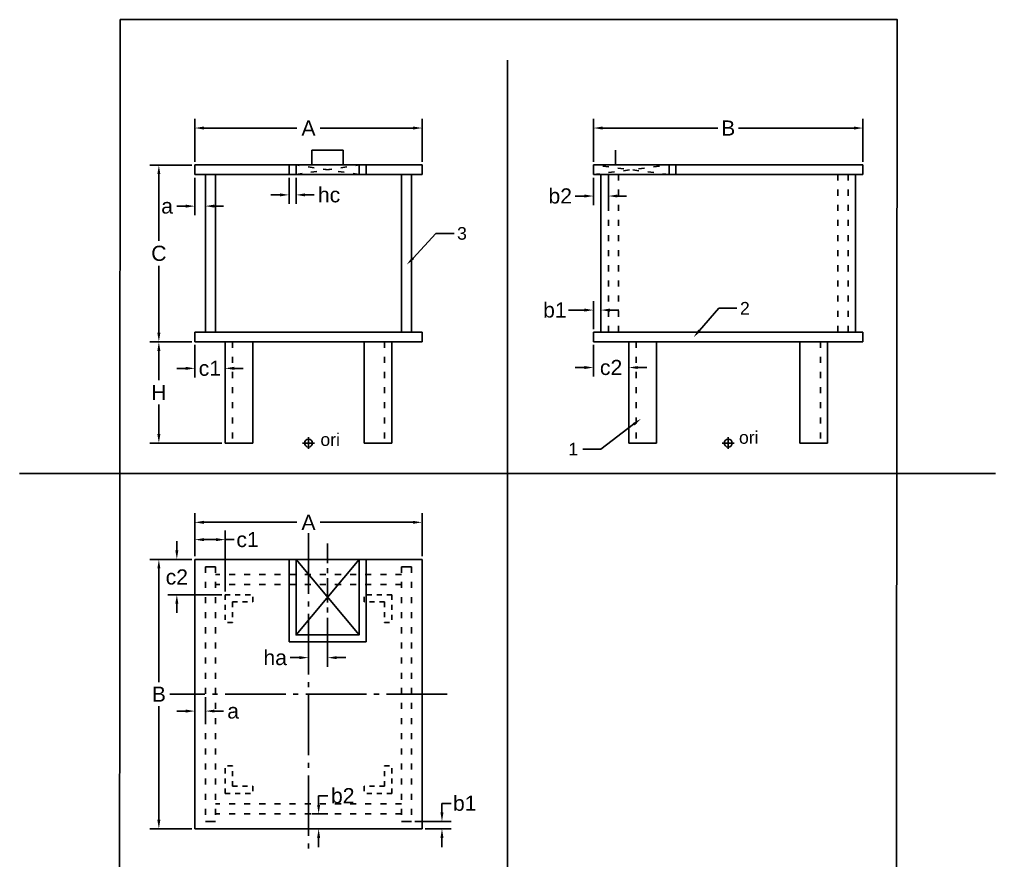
# Model space of a CAD drawing. Header units: inches. Extents: x 9.7 to 95.1, y 3.4 to 60.9.
# Drawn here: x 52.24 to 71.58, y 19.96 to 36.64 of the extents above; entities that cross this region are included whole.
import ezdxf
from ezdxf import colors
from ezdxf.entities.mleader import LeaderData, LeaderLine
from ezdxf.math import Vec2, Vec3

# ---------------------------------------------------------------- set-up
doc = ezdxf.new("R2010")
doc.units = ezdxf.units.IN
doc.header["$MEASUREMENT"] = 0
doc.linetypes.add('ACAD_ISO03W100', pattern=[30, 12, -18])
doc.linetypes.add('ACAD_ISO04W100', pattern=[30, 24, -3, 0, -3])
doc.styles.get("Standard").update_dxf_attribs({"font": 'arial.ttf'})
doc.dimstyles.get("Standard").update_dxf_attribs({"dimtxt": 0.18, "dimasz": 0.18, "dimexe": 0.18, "dimexo": 0.0625, "dimgap": 0.09, "dimtad": 0, "dimtih": 1, "dimtoh": 1, "dimdec": 4, "dimzin": 0, "dimdsep": 46, "dimtxsty": 'Standard', "dimcen": 0.09, "dimadec": 0, "dimazin": 0, "dimtfac": 1, "dimtdec": 4, "dimtofl": 0, "dimtmove": 0, "dimatfit": 3, "dimfxl": 1, "dimtolj": 1, "dimtzin": 0, "dimarcsym": 0})

# ---------------------------------------------------------------- blocks, each defined once
blk = doc.blocks.new('*D11')
at = {"color": 0, "linetype": 'Continuous', "lineweight": -2, "transparency": 16777216}
for p, q in [((55.714, 33.816), (55.714, 34.666)), ((60.22, 33.816), (60.22, 34.666)), ((55.894, 34.486), (57.737, 34.486)), ((60.04, 34.486), (58.197, 34.486))]:
    blk.add_line(p, q, dxfattribs=at)
at = {"color": 0, "linetype": 'Continuous', "transparency": 16777216}
for points in [[(55.894, 34.516), (55.894, 34.456), (55.714, 34.486)], [(60.04, 34.516), (60.04, 34.456), (60.22, 34.486)]]:
    blk.add_solid(points, dxfattribs=at)
at = {"layer": 'Defpoints', "color": 0, "linetype": 'Continuous', "transparency": 16777216}
for p in [(60.22, 34.486), (55.714, 33.753), (60.22, 33.753)]:
    blk.add_point(p, dxfattribs=at)
at = {"color": 0, "linetype": 'Continuous', "transparency": 16777216, "insert": (57.967, 34.486), "char_height": 0.3, "attachment_point": 5}
blk.add_mtext('\\A1;A', dxfattribs=at)
blk = doc.blocks.new('*D14')
at = {"color": 0, "linetype": 'Continuous', "lineweight": -2, "transparency": 16777216}
for p, q in [((55.652, 30.249), (54.821, 30.249)), ((55.001, 30.069), (55.001, 29.485)), ((55.001, 28.421), (55.001, 29.005)), ((56.252, 28.241), (54.821, 28.241))]:
    blk.add_line(p, q, dxfattribs=at)
at = {"color": 0, "linetype": 'Continuous', "transparency": 16777216}
for points in [[(54.971, 30.069), (55.031, 30.069), (55.001, 30.249)], [(54.971, 28.421), (55.031, 28.421), (55.001, 28.241)]]:
    blk.add_solid(points, dxfattribs=at)
at = {"layer": 'Defpoints', "color": 0, "linetype": 'Continuous', "transparency": 16777216}
for p in [(55.001, 30.249), (55.714, 30.249), (56.314, 28.241)]:
    blk.add_point(p, dxfattribs=at)
at = {"color": 0, "linetype": 'Continuous', "transparency": 16777216, "insert": (55.001, 29.245), "char_height": 0.3, "attachment_point": 5}
blk.add_mtext('\\A1;H', dxfattribs=at)
blk = doc.blocks.new('*D12')
at = {"color": 0, "linetype": 'Continuous', "lineweight": -2, "transparency": 16777216}
for p, q in [((55.652, 33.753), (54.821, 33.753)), ((55.001, 33.573), (55.001, 32.247)), ((55.001, 30.429), (55.001, 31.756)), ((55.652, 30.249), (54.821, 30.249))]:
    blk.add_line(p, q, dxfattribs=at)
at = {"color": 0, "linetype": 'Continuous', "transparency": 16777216}
for points in [[(54.971, 33.573), (55.031, 33.573), (55.001, 33.753)], [(54.971, 30.429), (55.031, 30.429), (55.001, 30.249)]]:
    blk.add_solid(points, dxfattribs=at)
at = {"layer": 'Defpoints', "color": 0, "linetype": 'Continuous', "transparency": 16777216}
for p in [(55.001, 33.753), (55.714, 33.753), (55.714, 30.249)]:
    blk.add_point(p, dxfattribs=at)
at = {"color": 0, "linetype": 'Continuous', "transparency": 16777216, "insert": (55.001, 32.001), "char_height": 0.3, "attachment_point": 5}
blk.add_mtext('\\A1;C', dxfattribs=at)
blk = doc.blocks.new('*D15')
at = {"color": 0, "linetype": 'Continuous', "lineweight": -2, "transparency": 16777216}
for p, q in [((63.615, 33.816), (63.615, 34.666)), ((68.957, 33.816), (68.957, 34.666)), ((63.795, 34.486), (66.083, 34.486)), ((68.777, 34.486), (66.49, 34.486))]:
    blk.add_line(p, q, dxfattribs=at)
at = {"color": 0, "linetype": 'Continuous', "transparency": 16777216}
for points in [[(63.795, 34.516), (63.795, 34.456), (63.615, 34.486)], [(68.777, 34.516), (68.777, 34.456), (68.957, 34.486)]]:
    blk.add_solid(points, dxfattribs=at)
at = {"layer": 'Defpoints', "color": 0, "linetype": 'Continuous', "transparency": 16777216}
for p in [(68.957, 34.486), (63.615, 33.753), (68.957, 33.753)]:
    blk.add_point(p, dxfattribs=at)
at = {"color": 0, "linetype": 'Continuous', "transparency": 16777216, "insert": (66.286, 34.486), "char_height": 0.3, "attachment_point": 5}
blk.add_mtext('\\A1;B', dxfattribs=at)
blk = doc.blocks.new('*D16')
at = {"color": 0, "linetype": 'Continuous', "lineweight": -2, "transparency": 16777216}
for p, q in [((55.714, 25.997), (55.714, 26.849)), ((60.22, 25.997), (60.22, 26.849)), ((55.894, 26.669), (57.737, 26.669)), ((60.04, 26.669), (58.197, 26.669))]:
    blk.add_line(p, q, dxfattribs=at)
at = {"color": 0, "linetype": 'Continuous', "transparency": 16777216}
for points in [[(55.894, 26.699), (55.894, 26.639), (55.714, 26.669)], [(60.04, 26.699), (60.04, 26.639), (60.22, 26.669)]]:
    blk.add_solid(points, dxfattribs=at)
at = {"layer": 'Defpoints', "color": 0, "linetype": 'Continuous', "transparency": 16777216}
for p in [(60.22, 26.669), (55.714, 25.934), (60.22, 25.934)]:
    blk.add_point(p, dxfattribs=at)
at = {"color": 0, "linetype": 'Continuous', "transparency": 16777216, "insert": (57.967, 26.669), "char_height": 0.3, "attachment_point": 5}
blk.add_mtext('\\A1;A', dxfattribs=at)
blk = doc.blocks.new('*D17')
at = {"color": 0, "linetype": 'Continuous', "lineweight": -2, "transparency": 16777216}
for p, q in [((55.652, 25.934), (54.821, 25.934)), ((55.001, 25.754), (55.001, 23.503)), ((55.001, 20.772), (55.001, 23.023)), ((55.652, 20.592), (54.821, 20.592))]:
    blk.add_line(p, q, dxfattribs=at)
at = {"color": 0, "linetype": 'Continuous', "transparency": 16777216}
for points in [[(54.971, 25.754), (55.031, 25.754), (55.001, 25.934)], [(54.971, 20.772), (55.031, 20.772), (55.001, 20.592)]]:
    blk.add_solid(points, dxfattribs=at)
at = {"layer": 'Defpoints', "color": 0, "linetype": 'Continuous', "transparency": 16777216}
for p in [(55.714, 25.934), (55.001, 20.592), (55.714, 20.592)]:
    blk.add_point(p, dxfattribs=at)
at = {"color": 0, "linetype": 'Continuous', "transparency": 16777216, "insert": (55.001, 23.263), "char_height": 0.3, "attachment_point": 5}
blk.add_mtext('\\A1;B', dxfattribs=at)
blk = doc.blocks.new('*D18')
at = {"color": 0, "linetype": 'Continuous', "lineweight": -2, "transparency": 16777216}
for p, q in [((55.714, 30.187), (55.714, 29.542)), ((56.314, 30.187), (56.314, 29.542)), ((55.534, 29.722), (55.354, 29.722)), ((56.494, 29.722), (56.674, 29.722))]:
    blk.add_line(p, q, dxfattribs=at)
at = {"color": 0, "linetype": 'Continuous', "transparency": 16777216}
for points in [[(55.534, 29.752), (55.534, 29.692), (55.714, 29.722)], [(56.494, 29.752), (56.494, 29.692), (56.314, 29.722)]]:
    blk.add_solid(points, dxfattribs=at)
at = {"layer": 'Defpoints', "color": 0, "linetype": 'Continuous', "transparency": 16777216}
for p in [(55.714, 30.249), (56.314, 30.249), (56.314, 29.722)]:
    blk.add_point(p, dxfattribs=at)
at = {"color": 0, "linetype": 'Continuous', "transparency": 16777216, "insert": (56.012, 29.722), "char_height": 0.3, "attachment_point": 5}
blk.add_mtext('\\A1;c1', dxfattribs=at)
blk = doc.blocks.new('*D19')
at = {"color": 0, "linetype": 'Continuous', "lineweight": -2, "transparency": 16777216}
for p, q in [((55.714, 33.502), (55.714, 32.758)), ((55.923, 33.502), (55.923, 32.758)), ((55.534, 32.938), (55.354, 32.938)), ((56.103, 32.938), (56.283, 32.938))]:
    blk.add_line(p, q, dxfattribs=at)
at = {"color": 0, "linetype": 'Continuous', "transparency": 16777216}
for points in [[(55.534, 32.968), (55.534, 32.908), (55.714, 32.938)], [(56.103, 32.968), (56.103, 32.908), (55.923, 32.938)]]:
    blk.add_solid(points, dxfattribs=at)
at = {"layer": 'Defpoints', "color": 0, "linetype": 'Continuous', "transparency": 16777216}
for p in [(55.714, 33.565), (55.923, 33.565), (55.923, 32.938)]:
    blk.add_point(p, dxfattribs=at)
at = {"color": 0, "linetype": 'Continuous', "transparency": 16777216, "insert": (55.164, 32.938), "char_height": 0.3, "attachment_point": 5}
blk.add_mtext('\\A1;a', dxfattribs=at)
blk = doc.blocks.new('*D20')
at = {"color": 0, "linetype": 'Continuous', "lineweight": -2, "transparency": 16777216}
for p, q in [((63.615, 30.187), (63.615, 29.558)), ((64.315, 30.187), (64.315, 29.558)), ((63.435, 29.738), (63.255, 29.738)), ((64.495, 29.738), (64.675, 29.738))]:
    blk.add_line(p, q, dxfattribs=at)
at = {"color": 0, "linetype": 'Continuous', "transparency": 16777216}
for points in [[(63.435, 29.768), (63.435, 29.708), (63.615, 29.738)], [(64.495, 29.768), (64.495, 29.708), (64.315, 29.738)]]:
    blk.add_solid(points, dxfattribs=at)
at = {"layer": 'Defpoints', "color": 0, "linetype": 'Continuous', "transparency": 16777216}
for p in [(63.615, 30.249), (64.315, 30.249), (64.315, 29.738)]:
    blk.add_point(p, dxfattribs=at)
at = {"color": 0, "linetype": 'Continuous', "transparency": 16777216, "insert": (63.965, 29.738), "char_height": 0.3, "attachment_point": 5}
blk.add_mtext('\\A1;c2', dxfattribs=at)
blk = doc.blocks.new('*D21')
at = {"color": 0, "linetype": 'Continuous', "lineweight": -2, "transparency": 16777216}
for p, q in [((63.615, 33.502), (63.615, 32.958)), ((63.912, 33.502), (63.912, 32.958)), ((63.435, 33.138), (63.255, 33.138)), ((64.092, 33.138), (64.272, 33.138))]:
    blk.add_line(p, q, dxfattribs=at)
at = {"color": 0, "linetype": 'Continuous', "transparency": 16777216}
for points in [[(63.435, 33.168), (63.435, 33.108), (63.615, 33.138)], [(64.092, 33.168), (64.092, 33.108), (63.912, 33.138)]]:
    blk.add_solid(points, dxfattribs=at)
at = {"layer": 'Defpoints', "color": 0, "linetype": 'Continuous', "transparency": 16777216}
for p in [(63.615, 33.565), (63.912, 33.565), (63.912, 33.138)]:
    blk.add_point(p, dxfattribs=at)
at = {"color": 0, "linetype": 'Continuous', "transparency": 16777216, "insert": (62.957, 33.138), "char_height": 0.3, "attachment_point": 5}
blk.add_mtext('\\A1;b2', dxfattribs=at)
blk = doc.blocks.new('*D13')
at = {"color": 0, "linetype": 'Continuous', "lineweight": -2, "transparency": 16777216}
for p, q in [((55.714, 25.997), (55.714, 26.506)), ((56.314, 25.297), (56.314, 26.506)), ((55.894, 26.326), (56.134, 26.326)), ((56.314, 26.326), (56.494, 26.326))]:
    blk.add_line(p, q, dxfattribs=at)
at = {"color": 0, "linetype": 'Continuous', "transparency": 16777216}
for points in [[(55.894, 26.356), (55.894, 26.296), (55.714, 26.326)], [(56.134, 26.356), (56.134, 26.296), (56.314, 26.326)]]:
    blk.add_solid(points, dxfattribs=at)
at = {"layer": 'Defpoints', "color": 0, "linetype": 'Continuous', "transparency": 16777216}
for p in [(55.714, 26.326), (55.714, 25.934), (56.314, 25.234)]:
    blk.add_point(p, dxfattribs=at)
at = {"color": 0, "linetype": 'Continuous', "transparency": 16777216, "insert": (56.759, 26.326), "char_height": 0.3, "attachment_point": 5}
blk.add_mtext('\\A1;c1', dxfattribs=at)
blk = doc.blocks.new('*D22')
at = {"color": 0, "linetype": 'Continuous', "lineweight": -2, "transparency": 16777216}
for p, q in [((63.615, 30.5), (63.615, 31.057)), ((63.761, 30.5), (63.761, 31.057)), ((63.435, 30.877), (63.122, 30.877)), ((63.941, 30.877), (64.121, 30.877))]:
    blk.add_line(p, q, dxfattribs=at)
at = {"color": 0, "linetype": 'Continuous', "transparency": 16777216}
for points in [[(63.435, 30.907), (63.435, 30.847), (63.615, 30.877)], [(63.941, 30.907), (63.941, 30.847), (63.761, 30.877)]]:
    blk.add_solid(points, dxfattribs=at)
at = {"layer": 'Defpoints', "color": 0, "linetype": 'Continuous', "transparency": 16777216}
for p in [(63.761, 30.877), (63.615, 30.438), (63.761, 30.438)]:
    blk.add_point(p, dxfattribs=at)
at = {"color": 0, "linetype": 'Continuous', "transparency": 16777216, "insert": (62.851, 30.877), "char_height": 0.3, "attachment_point": 5}
blk.add_mtext('\\A1;b1', dxfattribs=at)
blk = doc.blocks.new('*D23')
at = {"color": 0, "linetype": 'Continuous', "lineweight": -2, "transparency": 16777216}
for p, q in [((55.357, 26.114), (55.357, 26.294)), ((55.652, 25.934), (55.177, 25.934)), ((56.252, 25.234), (55.177, 25.234)), ((55.357, 25.054), (55.357, 24.874))]:
    blk.add_line(p, q, dxfattribs=at)
at = {"color": 0, "linetype": 'Continuous', "transparency": 16777216}
for points in [[(55.327, 26.114), (55.387, 26.114), (55.357, 25.934)], [(55.327, 25.054), (55.387, 25.054), (55.357, 25.234)]]:
    blk.add_solid(points, dxfattribs=at)
at = {"layer": 'Defpoints', "color": 0, "linetype": 'Continuous', "transparency": 16777216}
for p in [(55.714, 25.934), (55.357, 25.234), (56.314, 25.234)]:
    blk.add_point(p, dxfattribs=at)
at = {"color": 0, "linetype": 'Continuous', "transparency": 16777216, "insert": (55.357, 25.584), "char_height": 0.3, "attachment_point": 5}
blk.add_mtext('\\A1;c2', dxfattribs=at)
blk = doc.blocks.new('*D24')
at = {"color": 0, "linetype": 'Continuous', "lineweight": -2, "transparency": 16777216}
for p, q in [((55.714, 23.201), (55.714, 22.747)), ((55.923, 23.201), (55.923, 22.747)), ((55.534, 22.927), (55.354, 22.927)), ((56.103, 22.927), (56.283, 22.927))]:
    blk.add_line(p, q, dxfattribs=at)
at = {"color": 0, "linetype": 'Continuous', "transparency": 16777216}
for points in [[(55.534, 22.957), (55.534, 22.897), (55.714, 22.927)], [(56.103, 22.957), (56.103, 22.897), (55.923, 22.927)]]:
    blk.add_solid(points, dxfattribs=at)
at = {"layer": 'Defpoints', "color": 0, "linetype": 'Continuous', "transparency": 16777216}
for p in [(55.714, 23.263), (55.923, 23.263), (55.923, 22.927)]:
    blk.add_point(p, dxfattribs=at)
at = {"color": 0, "linetype": 'Continuous', "transparency": 16777216, "insert": (56.473, 22.927), "char_height": 0.3, "attachment_point": 5}
blk.add_mtext('\\A1;a', dxfattribs=at)
blk = doc.blocks.new('*D25')
at = {"color": 0, "linetype": 'Continuous', "lineweight": -2, "transparency": 16777216}
for p, q in [((60.613, 20.918), (60.613, 21.098)), ((60.613, 21.098), (60.793, 21.098)), ((60.074, 20.738), (60.793, 20.738)), ((60.283, 20.592), (60.793, 20.592)), ((60.613, 20.412), (60.613, 20.232))]:
    blk.add_line(p, q, dxfattribs=at)
at = {"color": 0, "linetype": 'Continuous', "transparency": 16777216}
for points in [[(60.583, 20.918), (60.643, 20.918), (60.613, 20.738)], [(60.583, 20.412), (60.643, 20.412), (60.613, 20.592)]]:
    blk.add_solid(points, dxfattribs=at)
at = {"layer": 'Defpoints', "color": 0, "linetype": 'Continuous', "transparency": 16777216}
for p in [(60.012, 20.738), (60.613, 20.738), (60.22, 20.592)]:
    blk.add_point(p, dxfattribs=at)
at = {"color": 0, "linetype": 'Continuous', "transparency": 16777216, "insert": (61.064, 21.098), "char_height": 0.3, "attachment_point": 5}
blk.add_mtext('\\A1;b1', dxfattribs=at)
blk = doc.blocks.new('*D26')
at = {"color": 0, "linetype": 'Continuous', "lineweight": -2, "transparency": 16777216}
for p, q in [((58.168, 21.068), (58.168, 21.248)), ((58.168, 21.248), (58.348, 21.248)), ((58.03, 20.888), (58.348, 20.888)), ((58.03, 20.592), (58.348, 20.592)), ((58.168, 20.412), (58.168, 20.232))]:
    blk.add_line(p, q, dxfattribs=at)
at = {"color": 0, "linetype": 'Continuous', "transparency": 16777216}
for points in [[(58.138, 21.068), (58.198, 21.068), (58.168, 20.888)], [(58.138, 20.412), (58.198, 20.412), (58.168, 20.592)]]:
    blk.add_solid(points, dxfattribs=at)
at = {"layer": 'Defpoints', "color": 0, "linetype": 'Continuous', "transparency": 16777216}
for p in [(57.967, 20.888), (58.168, 20.888), (57.967, 20.592)]:
    blk.add_point(p, dxfattribs=at)
at = {"color": 0, "linetype": 'Continuous', "transparency": 16777216, "insert": (58.646, 21.248), "char_height": 0.3, "attachment_point": 5}
blk.add_mtext('\\A1;b2', dxfattribs=at)
blk = doc.blocks.new('*D37')
at = {"color": 0, "linetype": 'Continuous', "lineweight": -2, "transparency": 16777216}
for p, q in [((58.345, 24.374), (58.345, 23.806)), ((57.967, 24.049), (57.967, 24.166)), ((57.787, 23.986), (57.607, 23.986)), ((58.525, 23.986), (58.705, 23.986))]:
    blk.add_line(p, q, dxfattribs=at)
at = {"color": 0, "linetype": 'Continuous', "transparency": 16777216}
for points in [[(57.787, 24.016), (57.787, 23.956), (57.967, 23.986)], [(58.525, 24.016), (58.525, 23.956), (58.345, 23.986)]]:
    blk.add_solid(points, dxfattribs=at)
at = {"layer": 'Defpoints', "color": 0, "linetype": 'Continuous', "transparency": 16777216}
for p in [(58.345, 24.437), (57.967, 23.986), (57.967, 23.986)]:
    blk.add_point(p, dxfattribs=at)
at = {"color": 0, "linetype": 'Continuous', "transparency": 16777216, "insert": (57.307, 23.986), "char_height": 0.3, "attachment_point": 5}
blk.add_mtext('\\A1;ha', dxfattribs=at)
blk = doc.blocks.new('*D38')
at = {"color": 0, "linetype": 'Continuous', "lineweight": -2, "transparency": 16777216}
for p, q in [((57.581, 33.502), (57.581, 32.981)), ((57.72, 33.502), (57.72, 32.981)), ((57.401, 33.161), (57.221, 33.161)), ((57.9, 33.161), (58.08, 33.161))]:
    blk.add_line(p, q, dxfattribs=at)
at = {"color": 0, "linetype": 'Continuous', "transparency": 16777216}
for points in [[(57.401, 33.191), (57.401, 33.131), (57.581, 33.161)], [(57.9, 33.191), (57.9, 33.131), (57.72, 33.161)]]:
    blk.add_solid(points, dxfattribs=at)
at = {"layer": 'Defpoints', "color": 0, "linetype": 'Continuous', "transparency": 16777216}
for p in [(57.581, 33.565), (57.72, 33.565), (57.72, 33.161)]:
    blk.add_point(p, dxfattribs=at)
at = {"color": 0, "linetype": 'Continuous', "transparency": 16777216, "insert": (58.375, 33.161), "char_height": 0.3, "attachment_point": 5}
blk.add_mtext('\\A1;hc', dxfattribs=at)

msp = doc.modelspace()

# ---------------------------------------------------------------- linework, layer by layer
at = {"color": 4}
for p, q in [((61.91171, 35.83289), (61.91171, 7.56654)), ((52.23902, 27.63782), (71.58439, 27.63782))]:
    msp.add_line(p, q, dxfattribs=at)
at = {"color": 1, "linetype": 'Continuous'}
for p, q in [((58.03593, 33.75334), (58.03593, 34.0482)), ((58.03593, 34.0482), (58.65353, 34.0482)), ((58.65353, 33.75334), (58.65353, 34.0482)), ((64.04947, 33.75334), (64.04947, 34.0482)), ((55.71434, 33.75334), (60.22025, 33.75334)), ((55.71434, 33.56495), (55.71434, 33.75334)), ((57.58107, 33.56495), (57.58107, 33.75334)), ((57.71973, 33.56495), (57.71973, 33.75334)), ((58.96973, 33.56495), (58.96973, 33.75334)), ((59.10838, 33.56495), (59.10838, 33.75334)), ((60.22025, 33.56495), (60.22025, 33.75334)), ((63.6155, 33.75334), (68.95743, 33.75334)), ((65.11297, 33.56495), (65.11297, 33.75334)), ((65.25061, 33.56495), (65.25061, 33.75334)), ((55.71434, 33.56495), (60.22025, 33.56495)), ((55.92288, 33.56495), (55.92288, 30.43782)), ((56.12288, 33.56495), (56.12288, 30.43782)), ((59.81171, 33.56495), (59.81171, 30.43782)), ((60.01171, 33.56495), (60.01171, 30.43782)), ((63.6155, 33.56495), (68.95743, 33.56495)), ((63.76122, 33.56495), (63.76122, 30.43782)), ((68.81171, 33.56495), (68.81171, 30.43782)), ((55.71434, 30.43782), (60.22025, 30.43782)), ((55.71434, 30.43782), (55.71434, 30.24944)), ((60.22025, 30.43782), (60.22025, 30.24944)), ((63.6155, 30.43782), (68.95743, 30.43782)), ((63.6155, 30.24944), (63.6155, 30.43782)), ((68.95743, 30.24944), (68.95743, 30.43782)), ((55.71434, 30.24944), (60.22025, 30.24944)), ((63.6155, 30.24944), (68.95743, 30.24944)), ((57.96729, 28.12313), (57.96729, 28.35831)), ((66.28646, 28.12313), (66.28646, 28.35831)), ((57.8497, 28.24072), (58.08489, 28.24072)), ((66.16887, 28.24072), (66.40406, 28.24072)), ((57.58107, 25.93403), (57.58107, 24.29892)), ((57.71973, 24.43656), (58.96973, 25.93403)), ((58.96973, 24.43656), (57.71973, 25.93403)), ((59.10838, 25.93403), (59.10838, 24.29892)), ((55.92288, 25.78831), (56.12288, 25.78831)), ((60.01171, 25.78831), (59.81171, 25.78831)), ((57.58107, 24.29892), (59.10838, 24.29892)), ((55.92288, 20.73782), (56.12288, 20.73782)), ((60.01171, 20.73782), (59.81171, 20.73782))]:
    msp.add_line(p, q, dxfattribs=at)
at = {"color": 6, "linetype": 'ACAD_ISO03W100', "ltscale": 0.01}
for p, q in [((57.71973, 33.56495), (58.96973, 33.75334)), ((58.96973, 33.56495), (57.71973, 33.75334))]:
    msp.add_line(p, q, dxfattribs=at)
for p, q in [((63.6155, 33.75334), (63.6155, 33.56495)), ((68.95743, 33.75334), (68.95743, 33.56495)), ((68.95743, 30.24944), (68.95743, 30.24944)), ((60.22025, 20.5921), (55.71434, 20.5921))]:
    msp.add_line(p, q)
at = {"color": 1, "linetype": 'ACAD_ISO03W100', "ltscale": 0.01}
for p, q in [((63.6155, 33.56495), (65.11297, 33.75334)), ((65.11297, 33.56495), (63.6155, 33.75334)), ((63.91171, 33.56495), (63.91171, 30.43782)), ((64.11171, 33.56495), (64.11171, 30.43782)), ((68.46122, 33.56495), (68.46122, 30.43782)), ((68.66122, 33.56495), (68.66122, 30.43782)), ((55.92288, 25.78831), (55.92288, 20.73782)), ((56.12288, 25.78831), (56.12288, 20.73782)), ((59.81171, 25.78831), (59.81171, 20.73782)), ((60.01171, 25.78831), (60.01171, 20.73782)), ((59.81171, 25.63782), (56.12288, 25.63782)), ((59.81171, 25.43782), (56.12288, 25.43782)), ((59.81171, 21.08831), (56.12288, 21.08831)), ((59.81171, 20.88831), (56.12288, 20.88831))]:
    msp.add_line(p, q, dxfattribs=at)
at = {"color": 5}
for p, q in [((56.31434, 30.24944), (56.31434, 28.24072)), ((56.8666, 28.23804), (56.8666, 30.24944)), ((59.06799, 28.23804), (59.06799, 30.24944)), ((59.62025, 30.24944), (59.62025, 28.24072)), ((64.3155, 30.24944), (64.3155, 28.24072)), ((64.86776, 28.23804), (64.86776, 30.24944)), ((67.70517, 28.23804), (67.70517, 30.24944)), ((68.25743, 30.24944), (68.25743, 28.24072)), ((56.31434, 28.24072), (56.8666, 28.23804)), ((59.62025, 28.24072), (59.06799, 28.23804)), ((64.3155, 28.24072), (64.86776, 28.23804)), ((68.25743, 28.24072), (67.70517, 28.23804))]:
    msp.add_line(p, q, dxfattribs=at)
at = {"color": 5, "linetype": 'ACAD_ISO03W100', "ltscale": 0.01}
for p, q in [((56.45873, 30.24944), (56.45873, 28.24072)), ((59.47586, 30.24944), (59.47586, 28.24072)), ((64.45989, 30.24944), (64.45989, 28.24072)), ((68.11304, 30.24944), (68.11304, 28.24072))]:
    msp.add_line(p, q, dxfattribs=at)
at = {"color": 1, "linetype": 'ACAD_ISO04W100', "ltscale": 0.05}
for p, q in [((57.96729, 26.4518), (57.96729, 20.07433)), ((60.71466, 23.26306), (55.21993, 23.26306))]:
    msp.add_line(p, q, dxfattribs=at)
at = {"color": 1, "linetype": 'ACAD_ISO04W100', "ltscale": 0.02}
msp.add_line((58.34473, 24.29892), (58.34473, 26.24674), dxfattribs=at)
at = {"color": 1}
for p, q in [((55.71434, 25.93403), (55.71434, 20.5921)), ((60.22025, 25.93403), (55.71434, 25.93403)), ((60.22025, 25.93403), (60.22025, 20.5921)), ((60.22025, 20.5921), (55.71434, 20.5921))]:
    msp.add_line(p, q, dxfattribs=at)
at = {"color": 5, "linetype": 'ACAD_ISO03W100', "ltscale": 0.005}
for p, q in [((56.31434, 25.23403), (56.8666, 25.23403)), ((56.31434, 25.23403), (56.31434, 24.68177)), ((56.8666, 25.08964), (56.8666, 25.23403)), ((59.62025, 25.23403), (59.06799, 25.23403)), ((59.06799, 25.08964), (59.06799, 25.23403)), ((59.62025, 25.23403), (59.62025, 24.68177)), ((56.45873, 25.08964), (56.8666, 25.08964)), ((56.45873, 25.08964), (56.45873, 24.68177)), ((59.47586, 25.08964), (59.06799, 25.08964)), ((59.47586, 25.08964), (59.47586, 24.68177)), ((56.45873, 24.68177), (56.31434, 24.68177)), ((59.47586, 24.68177), (59.62025, 24.68177)), ((56.31434, 21.2921), (56.31434, 21.84436)), ((56.45873, 21.84436), (56.31434, 21.84436)), ((56.45873, 21.43649), (56.45873, 21.84436)), ((59.47586, 21.43649), (59.47586, 21.84436)), ((59.47586, 21.84436), (59.62025, 21.84436)), ((59.62025, 21.2921), (59.62025, 21.84436)), ((56.31434, 21.2921), (56.8666, 21.2921)), ((56.45873, 21.43649), (56.8666, 21.43649)), ((56.8666, 21.43649), (56.8666, 21.2921)), ((59.47586, 21.43649), (59.06799, 21.43649)), ((59.06799, 21.43649), (59.06799, 21.2921)), ((59.62025, 21.2921), (59.06799, 21.2921))]:
    msp.add_line(p, q, dxfattribs=at)
at = {"color": 1, "linetype": 'Continuous'}
for points in [[(54.21171, 6.74159), (69.61171, 6.74159), (69.63682, 36.63762), (54.23682, 36.63763)], [(57.71973, 25.93403), (58.96973, 25.93403), (58.96973, 24.43656), (57.71973, 24.43656)]]:
    msp.add_lwpolyline(points, close=True, dxfattribs=at)
for centre in [(57.96729, 28.24072), (66.28646, 28.24072)]:
    msp.add_circle(centre, 0.07848, dxfattribs=at)

# ---------------------------------------------------------------- texts
at = {"color": 1, "linetype": 'Continuous', "char_height": 0.25, "width": 1.332267629550188e-15, "attachment_point": 1}
for insert in [(58.10594, 28.43486), (66.40302, 28.47713)]:
    msp.add_mtext(' ori', dxfattribs=dict(at, insert=insert))

# ---------------------------------------------------------------- dimensions: what is measured, and where the dimension line sits
at = {"color": 1, "linetype": 'Continuous'}
for base, p1, p2, text, picture, middle in [((60.22025, 34.48638), (55.71434, 33.75334), (60.22025, 33.75334), 'A', '*D11', (57.96729, 34.48638)), ((68.95743, 34.48638), (63.6155, 33.75334), (68.95743, 33.75334), 'B', '*D15', (66.28646, 34.48638)), ((57.71973, 33.16083), (57.58107, 33.56495), (57.71973, 33.56495), 'hc', '*D38', (58.37529, 33.16083)), ((64.3155, 29.73782), (63.6155, 30.24944), (64.3155, 30.24944), 'c2', '*D20', (63.9655, 29.73782)), ((60.22025, 26.66941), (55.71434, 25.93403), (60.22025, 25.93403), 'A', '*D16', (57.96729, 26.66941)), ((57.96729, 23.98641), (58.34473, 24.43656), (57.96729, 23.98641), 'ha', '*D37', (57.30693, 23.98641)), ((55.92288, 22.92739), (55.71434, 23.26306), (55.92288, 23.26306), 'a', '*D24', (56.47295, 22.92739))]:
    dim = msp.add_linear_dim(base=base, p1=p1, p2=p2, text=text, dimstyle='Standard', override={"dimtxt": 0.3}, dxfattribs=at)
    dim.commit()
    dim.dimension.update_dxf_attribs({"geometry": picture, "text_midpoint": middle})
for base, p1, p2, text, picture, middle in [((55.00079, 33.75334), (55.71434, 30.24944), (55.71434, 33.75334), 'C', '*D12', (55.00079, 32.00139)), ((55.00079, 30.24944), (56.31434, 28.24072), (55.71434, 30.24944), 'H', '*D14', (55.00079, 29.24508)), ((55.00079, 20.5921), (55.71434, 25.93403), (55.71434, 20.5921), 'B', '*D17', (55.00079, 23.26306)), ((58.16763, 20.88831), (57.96729, 20.5921), (57.96729, 20.88831), 'b2', '*D26', (58.64595, 21.24831)), ((60.61285, 20.73782), (60.22025, 20.5921), (60.01171, 20.73782), 'b1', '*D25', (61.06375, 21.09782))]:
    dim = msp.add_linear_dim(base=base, p1=p1, p2=p2, angle=90, text=text, dimstyle='Standard', override={"dimtxt": 0.3}, dxfattribs=at)
    dim.commit()
    dim.dimension.update_dxf_attribs({"geometry": picture, "text_midpoint": middle})
for base, p1, p2, text, picture, middle in [((55.92288, 32.93782), (55.71434, 33.56495), (55.92288, 33.56495), 'a', '*D19', (55.16427, 32.93782)), ((63.91171, 33.13782), (63.6155, 33.56495), (63.91171, 33.56495), 'b2', '*D21', (62.95718, 33.13782)), ((63.76122, 30.87744), (63.6155, 30.43782), (63.76122, 30.43782), 'b1', '*D22', (62.85097, 30.87744)), ((56.31434, 29.72238), (55.71434, 30.24944), (56.31434, 30.24944), 'c1', '*D18', (56.01171, 29.72238)), ((55.71434, 26.32568), (56.31434, 25.23403), (55.71434, 25.93403), 'c1', '*D13', (56.759, 26.32568))]:
    dim = msp.add_linear_dim(base=base, p1=p1, p2=p2, text=text, dimstyle='Standard', override={"dimtxt": 0.3}, dxfattribs=at)
    dim.commit()
    dim.dimension.update_dxf_attribs({"geometry": picture, "text_midpoint": middle, "dimtype": 160})
dim = msp.add_linear_dim(base=(55.35684, 25.23403), p1=(55.71434, 25.93403), p2=(56.31434, 25.23403), angle=90, text='c2', dimstyle='Standard', override={"dimtxt": 0.3}, dxfattribs=at)
dim.commit()
dim.dimension.update_dxf_attribs({"geometry": '*D23', "text_midpoint": (55.35684, 25.58403), "dimtype": 160})

# ---------------------------------------------------------------- leaders
ml = msp.add_multileader_mtext('Standard', dxfattribs=at)
ml.set_content('3', color=1)
ml.set_leader_properties()
ml.build(insert=Vec2(0, 0))
ml.multileader.update_dxf_attribs({"dogleg_length": 0.36, "arrow_head_size": 0.18})
ctx = ml.context
ctx.base_point, ctx.char_height, ctx.arrow_head_size, ctx.landing_gap_size, ctx.plane_origin = Vec3(60.85284, 32.39517), 0.25, 0.18, 0.09, Vec3(59.91637, 31.77748)
ctx.text_align_type = 2
notes = []
notes.append((ctx, [(0, (1, 1, 0), (60.49284, 32.39517), (1, 0), 0.36, [(0, [(59.91637, 31.77748)], 0, [])])]))
ctx.mtext.insert, ctx.mtext.alignment, ctx.mtext.flow_direction = Vec3(61.10655, 32.52239), 3, 5
ml = msp.add_multileader_mtext('Standard', dxfattribs=at)
ml.set_content('2', color=1)
ml.set_leader_properties()
ml.build(insert=Vec2(0, 0))
ml.multileader.update_dxf_attribs({"dogleg_length": 0.36, "arrow_head_size": 0.18})
ctx = ml.context
ctx.base_point, ctx.char_height, ctx.arrow_head_size, ctx.landing_gap_size, ctx.plane_origin = Vec3(66.45832, 30.9129), 0.25, 0.18, 0.09, Vec3(65.59896, 30.33621)
ctx.text_align_type = 2
notes.append((ctx, [(0, (1, 1, 0), (66.09832, 30.9129), (1, 0), 0.36, [(0, [(65.59896, 30.33621)], 0, [])])]))
ctx.mtext.insert, ctx.mtext.alignment, ctx.mtext.flow_direction = Vec3(66.7139, 31.0379), 3, 5
ml = msp.add_multileader_mtext('Standard', dxfattribs=at)
ml.set_content('1', color=1)
ml.set_leader_properties()
ml.build(insert=Vec2(0, 0))
ml.multileader.update_dxf_attribs({"dogleg_length": 0.36, "arrow_head_size": 0.18})
ctx = ml.context
ctx.base_point, ctx.char_height, ctx.arrow_head_size, ctx.landing_gap_size, ctx.plane_origin = Vec3(63.1302, 28.121), 0.25, 0.18, 0.09, Vec3(64.55613, 28.72043)
ctx.text_align_type = 2
notes.append((ctx, [(0, (1, 1, 0), (63.76229, 28.121), (-1, 0), 0.36, [(0, [(64.55613, 28.72043)], 0, [])])]))
ctx.mtext.insert, ctx.mtext.alignment, ctx.mtext.flow_direction = Vec3(63.31229, 28.246), 3, 5
for ctx, leaders in notes:
    for number, flags, end, landing, length, lines in leaders:
        leader = LeaderData()
        leader.index, (leader.has_last_leader_line, leader.has_dogleg_vector, leader.attachment_direction) = number, flags
        leader.last_leader_point, leader.dogleg_vector, leader.dogleg_length = Vec3(end), Vec3(landing), length
        for number, points, colour, breaks in lines:
            line = LeaderLine()
            line.index, line.vertices, line.color, line.breaks = number, Vec3.list(points), colors.encode_raw_color(colour), breaks
            leader.lines.append(line)
        ctx.leaders.append(leader)

doc.saveas('drawing.dxf')
